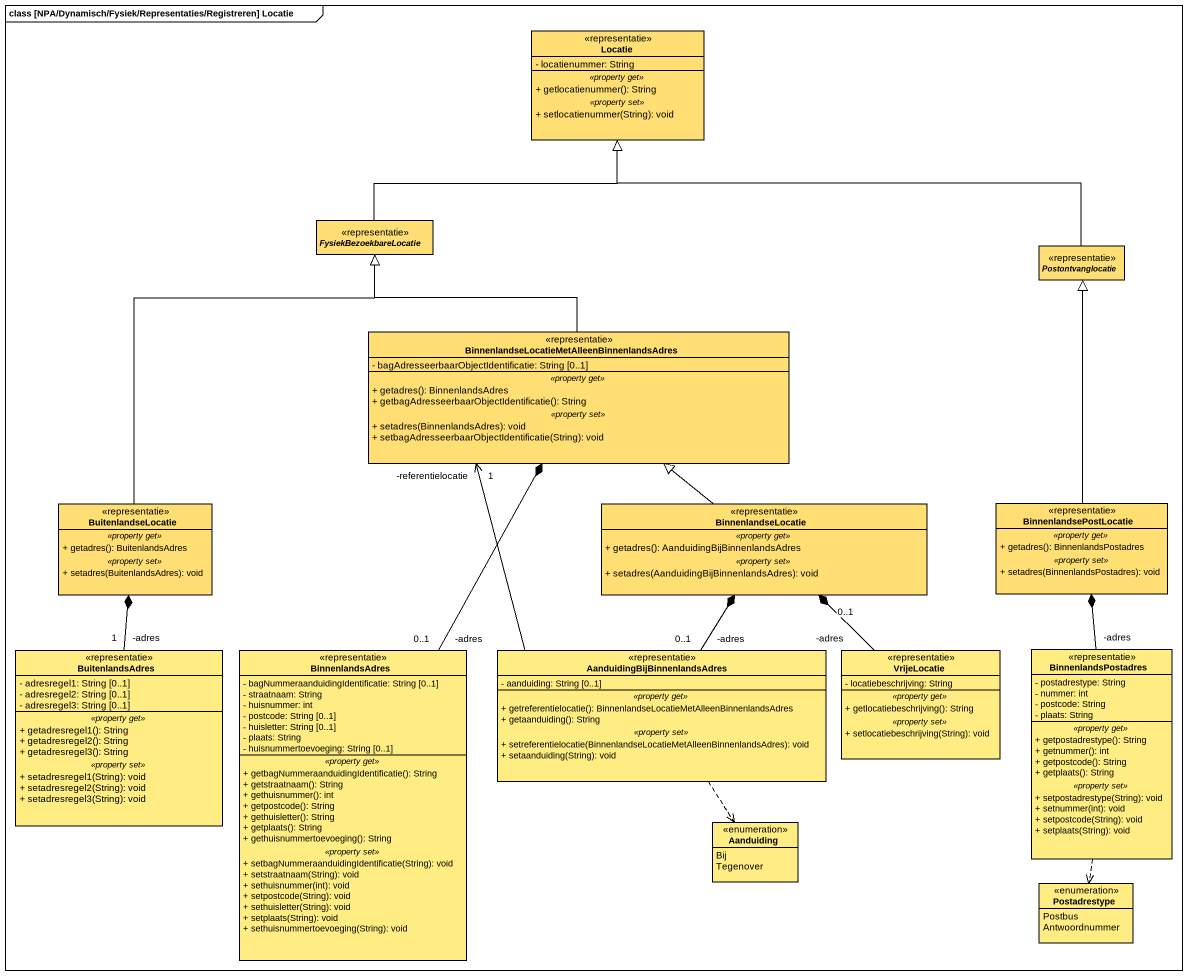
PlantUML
@startuml
mainframe class [NPA/Dynamisch/Fysiek/Representaties/Registreren] Locatie
hide circle
hide empty members
skinparam classAttributeIconSize 0
class Locatie <<representatie>> #FFDE73 {
  - locatienummer: String
  .. <<property get>> ..
  + getlocatienummer(): String
  .. <<property set>> ..
  + setlocatienummer(String): void
}
abstract class FysiekBezoekbareLocatie <<representatie>> #FFDE73
abstract class Postontvanglocatie <<representatie>> #FFDE73
class "BinnenlandseLocatieMetAlleenBinnenlandsAdres" as BinnenlandseLocatieMetAlleen <<representatie>> #FFDE73 {
  - bagAdresseerbaarObjectIdentificatie: String [0..1]
  .. <<property get>> ..
  + getadres(): BinnenlandsAdres
  + getbagAdresseerbaarObjectIdentificatie(): String
  .. <<property set>> ..
  + setadres(BinnenlandsAdres): void
  + setbagAdresseerbaarObjectIdentificatie(String): void
}
class BuitenlandseLocatie <<representatie>> #FFDE73 {
  .. <<property get>> ..
  + getadres(): BuitenlandsAdres
  .. <<property set>> ..
  + setadres(BuitenlandsAdres): void
}
class BinnenlandseLocatie <<representatie>> #FFDE73 {
  .. <<property get>> ..
  + getadres(): AanduidingBijBinnenlandsAdres
  .. <<property set>> ..
  + setadres(AanduidingBijBinnenlandsAdres): void
}
class BinnenlandsePostLocatie <<representatie>> #FFDE73 {
  .. <<property get>> ..
  + getadres(): BinnenlandsPostadres
  .. <<property set>> ..
  + setadres(BinnenlandsPostadres): void
}
class BuitenlandsAdres <<representatie>> #FFED83 {
  - adresregel1: String [0..1]
  - adresregel2: String [0..1]
  - adresregel3: String [0..1]
  .. <<property get>> ..
  + getadresregel1(): String
  + getadresregel2(): String
  + getadresregel3(): String
  .. <<property set>> ..
  + setadresregel1(String): void
  + setadresregel2(String): void
  + setadresregel3(String): void
}
class BinnenlandsAdres <<representatie>> #FFED83 {
  - bagNummeraanduidingIdentificatie: String [0..1]
  - straatnaam: String
  - huisnummer: int
  - postcode: String [0..1]
  - huisletter: String [0..1]
  - plaats: String
  - huisnummertoevoeging: String [0..1]
  .. <<property get>> ..
  + getbagNummeraanduidingIdentificatie(): String
  + getstraatnaam(): String
  + gethuisnummer(): int
  + getpostcode(): String
  + gethuisletter(): String
  + getplaats(): String
  + gethuisnummertoevoeging(): String
  .. <<property set>> ..
  + setbagNummeraanduidingIdentificatie(String): void
  + setstraatnaam(String): void
  + sethuisnummer(int): void
  + setpostcode(String): void
  + sethuisletter(String): void
  + setplaats(String): void
  + sethuisnummertoevoeging(String): void
}
class "AanduidingBijBinnenlandsAdres" as AanduidingBijBinnenlandsAdre <<representatie>> #FFED83 {
  - aanduiding: String [0..1]
  .. <<property get>> ..
  + getreferentielocatie(): BinnenlandseLocatieMetAlleenBinnenlandsAdres
  + getaanduiding(): String
  .. <<property set>> ..
  + setreferentielocatie(BinnenlandseLocatieMetAlleenBinnenlandsAdres): void
  + setaanduiding(String): void
}
class VrijeLocatie <<representatie>> #FFED83 {
  - locatiebeschrijving: String
  .. <<property get>> ..
  + getlocatiebeschrijving(): String
  .. <<property set>> ..
  + setlocatiebeschrijving(String): void
}
class BinnenlandsPostadres <<representatie>> #FFED83 {
  - postadrestype: String
  - nummer: int
  - postcode: String
  - plaats: String
  .. <<property get>> ..
  + getpostadrestype(): String
  + getnummer(): int
  + getpostcode(): String
  + getplaats(): String
  .. <<property set>> ..
  + setpostadrestype(String): void
  + setnummer(int): void
  + setpostcode(String): void
  + setplaats(String): void
}
enum Aanduiding #FFED83 {
  Bij
  Tegenover
}
enum Postadrestype #FFED83 {
  Postbus
  Antwoordnummer
}
FysiekBezoekbareLocatie -up-|> Locatie
Postontvanglocatie -left-|> Locatie
BinnenlandseLocatieMetAlleen -up-|> FysiekBezoekbareLocatie
BuitenlandseLocatie -up-|> FysiekBezoekbareLocatie
BinnenlandseLocatie -up-|> BinnenlandseLocatieMetAlleen
BinnenlandsePostLocatie -up-|> Postontvanglocatie
BuitenlandsAdres "-adres\n1" -up-* BuitenlandseLocatie
BinnenlandsAdres "-adres\n0..1" -up-* BinnenlandseLocatieMetAlleen
AanduidingBijBinnenlandsAdre -up-> "-referentielocatie\n1" BinnenlandseLocatieMetAlleen
AanduidingBijBinnenlandsAdre "-adres\n0..1" -up-* BinnenlandseLocatie
AanduidingBijBinnenlandsAdre ..> Aanduiding
VrijeLocatie "-adres\n0..1" -up-* BinnenlandseLocatie
BinnenlandsPostadres "-adres" -up-* BinnenlandsePostLocatie
BinnenlandsPostadres ..> Postadrestype
@enduml
